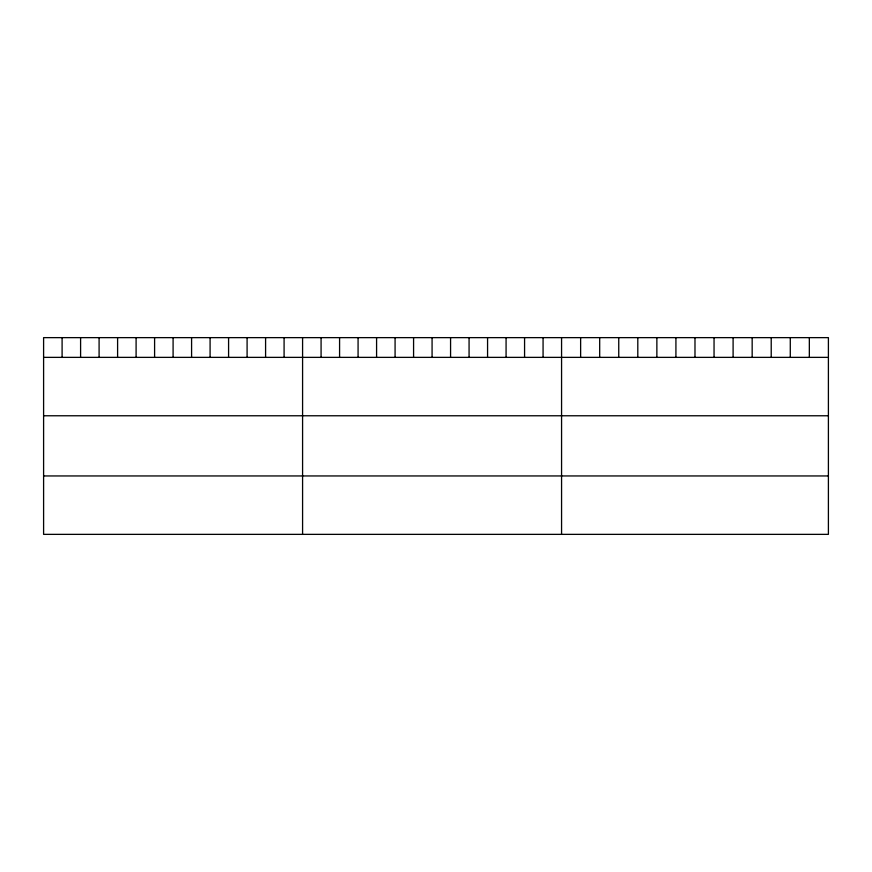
<?xml version="1.0" encoding="UTF-8"?>
<svg xmlns="http://www.w3.org/2000/svg" width="872" height="872" viewBox="0 0 872 872"><rect width="100%" height="100%" fill="white"/><g stroke="black" fill="none" stroke-linecap="round" stroke-linejoin="round"><path stroke-width="1.31" d="M828.4 357.367L828.4 534.362L43.6 534.362L43.6 337.638L828.4 337.638L828.4 357.367L43.6 357.367M43.6 415.77L828.4 415.77M43.6 475.949L828.4 475.949M809.336 337.638L809.336 357.367M790.283 337.638L790.283 357.367M771.219 337.638L771.219 357.367M752.165 337.638L752.165 357.367M733.101 337.638L733.101 357.367M714.048 337.638L714.048 357.367M694.984 337.638L694.984 357.367M675.92 337.638L675.92 357.367M656.867 337.638L656.867 357.367M637.803 337.638L637.803 357.367M618.749 337.638L618.749 357.367M599.685 337.638L599.685 357.367M580.632 337.638L580.632 357.367M561.568 337.638L561.568 534.362M543.071 337.638L543.071 357.367M524.573 337.638L524.573 357.367M506.076 337.638L506.076 357.367M487.568 337.638L487.568 357.367M469.071 337.638L469.071 357.367M450.573 337.638L450.573 357.367M432.076 337.638L432.076 357.367M413.579 337.638L413.579 357.367M395.081 337.638L395.081 357.367M376.584 337.638L376.584 357.367M358.076 337.638L358.076 357.367M339.579 337.638L339.579 357.367M321.081 337.638L321.081 357.367M302.584 337.638L302.584 534.362M284.087 337.638L284.087 357.367M265.589 337.638L265.589 357.367M247.092 337.638L247.092 357.367M228.584 337.638L228.584 357.367M210.087 337.638L210.087 357.367M191.589 337.638L191.589 357.367M173.092 337.638L173.092 357.367M154.595 337.638L154.595 357.367M136.097 337.638L136.097 357.367M117.6 337.638L117.6 357.367M99.092 337.638L99.092 357.367M80.595 337.638L80.595 357.367M62.097 337.638L62.097 357.367"/></g></svg>
